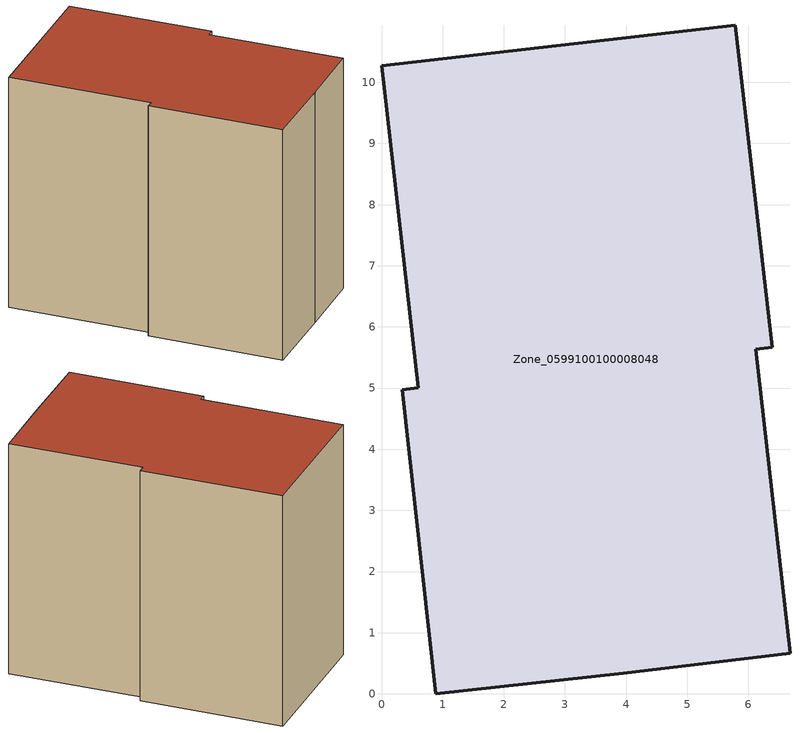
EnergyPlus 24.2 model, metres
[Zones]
Zone_0599100100008048
 floor ground (C_G): 0.34,4.97 0.6,5 0,10.27 5.78,10.94 6.38,5.66 6.12,5.63 6.68,0.67 3.95,0.34 0.88,0 z0
 wall outside (C_F): 0.6,5 0.34,4.97 0.88,0 3.95,0.34 6.68,0.67 6.12,5.63 6.38,5.66 5.78,10.94 0,10.27 0.6,5 z0:8.97
 roof outside (C_R): 5.78,10.94 0,10.27 0.6,5 0.34,4.97 0.88,0 3.95,0.34 6.68,0.67 6.12,5.63 6.38,5.66 z8.97
[BUILDING]
Pand.0599100100008048: North Axis=0; Terrain=City; Loads Convergence Tolerance Value=0.04; Temperature Convergence Tolerance Value=0.4; Solar Distribution=FullExterior; Maximum Number of Warmup Days=25; Minimum Number of Warmup Days=1
[Site:Location]
Rotterdam.The.Hague.AP_ZH_NLD Design_Conditions: Latitude=51.96; Longitude=4.45; Time Zone=1; Elevation=-4.5
[SITE:GROUNDTEMPERATURE:BUILDINGSURFACE]
18, 18, 18, 18, 18, 18, 18, 18, 18, 18, 18, 18
[MATERIAL] Thermal Absorptance=0.9; Solar Absorptance=0.7; Visible Absorptance=0.7
Name | Roughness | Thickness | Conductivity | Density | Specific Heat
G.TI.2015-2018 | MediumSmooth | 0.15 | 0.0428571 | 540 | 1210
F.TI.2015-2018 | Rough | 0.3 | 0.0666667 | 1920 | 840
R.TI.2015-2018 | MediumRough | 0.2 | 0.0333333 | 1500 | 1000
[CONSTRUCTION]
C_G: G.TI.2015-2018
C_F: F.TI.2015-2018
C_R: R.TI.2015-2018
[ZONE]
Zone_0599100100008048: Type=1; Multiplier=1; Ceiling Height=Autocalculate; Volume=Autocalculate; Floor Area=autocalculate; Part of Total Floor Area=Yes
[ZONEINFILTRATION:DESIGNFLOWRATE]
Infil_Zone_0599100100008048: Zone or ZoneList or Space or SpaceList=Zone_0599100100008048; Schedule=AlwaysOn; Design Flow Rate Calculation Method=Flow/Area; Flow Rate per Floor Area=0.0015; Constant Term Coefficient=1; Temperature Term Coefficient=0; Velocity Term Coefficient=0; Velocity Squared Term Coefficient=0
[HVACTEMPLATE:ZONE:IDEALLOADSAIRSYSTEM]
Zone_0599100100008048: Maximum Heating Supply Air Temperature=50; Minimum Cooling Supply Air Temperature=13; Maximum Heating Supply Air Humidity Ratio=0.0156; Minimum Cooling Supply Air Humidity Ratio=0.0077; Heating Limit=NoLimit; Cooling Limit=NoLimit; Dehumidification Control Type=ConstantSensibleHeatRatio; Cooling Sensible Heat Ratio=0.7; Dehumidification Setpoint=60; Humidification Control Type=None; Humidification Setpoint=30; Outdoor Air Method=None; Outdoor Air Flow Rate per Person=0.00944; Outdoor Air Flow Rate per Zone Floor Area=0; Outdoor Air Flow Rate per Zone=0; Demand Controlled Ventilation Type=None; Outdoor Air Economizer Type=NoEconomizer; Heat Recovery Type=None; Sensible Heat Recovery Effectiveness=0.7; Latent Heat Recovery Effectiveness=0.65
[ZONECONTROL:THERMOSTAT]
ThermostatControl_Zone_0599100100008048: Zone or ZoneList=Zone_0599100100008048; Control Type Schedule=DualSetpointControlType; Control 1=Thermostat_Zone_0599100100008048; Temperature Difference Between Cutout And Setpoint=0
[THERMOSTATSETPOINT:DUALSETPOINT]
Thermostat_Zone_0599100100008048: Heating Setpoint Temperature Schedule=HeatingSetpoint_Zone_0599100100008048; Cooling Setpoint Temperature Schedule=CoolingSetpoint_Zone_0599100100008048
[SCHEDULE:COMPACT]
HeatingSetpoint_Zone_0599100100008048: Through: 12/31, For: AllDays, Until: 24:00, 21
CoolingSetpoint_Zone_0599100100008048: Through: 12/31, For: AllDays, Until: 24:00, 24
DualSetpointControlType: Through: 12/31, For: AllDays, Until: 24:00, 4
AlwaysOn: Through: 12/31, For: AllDays, Until: 24:00, 1
